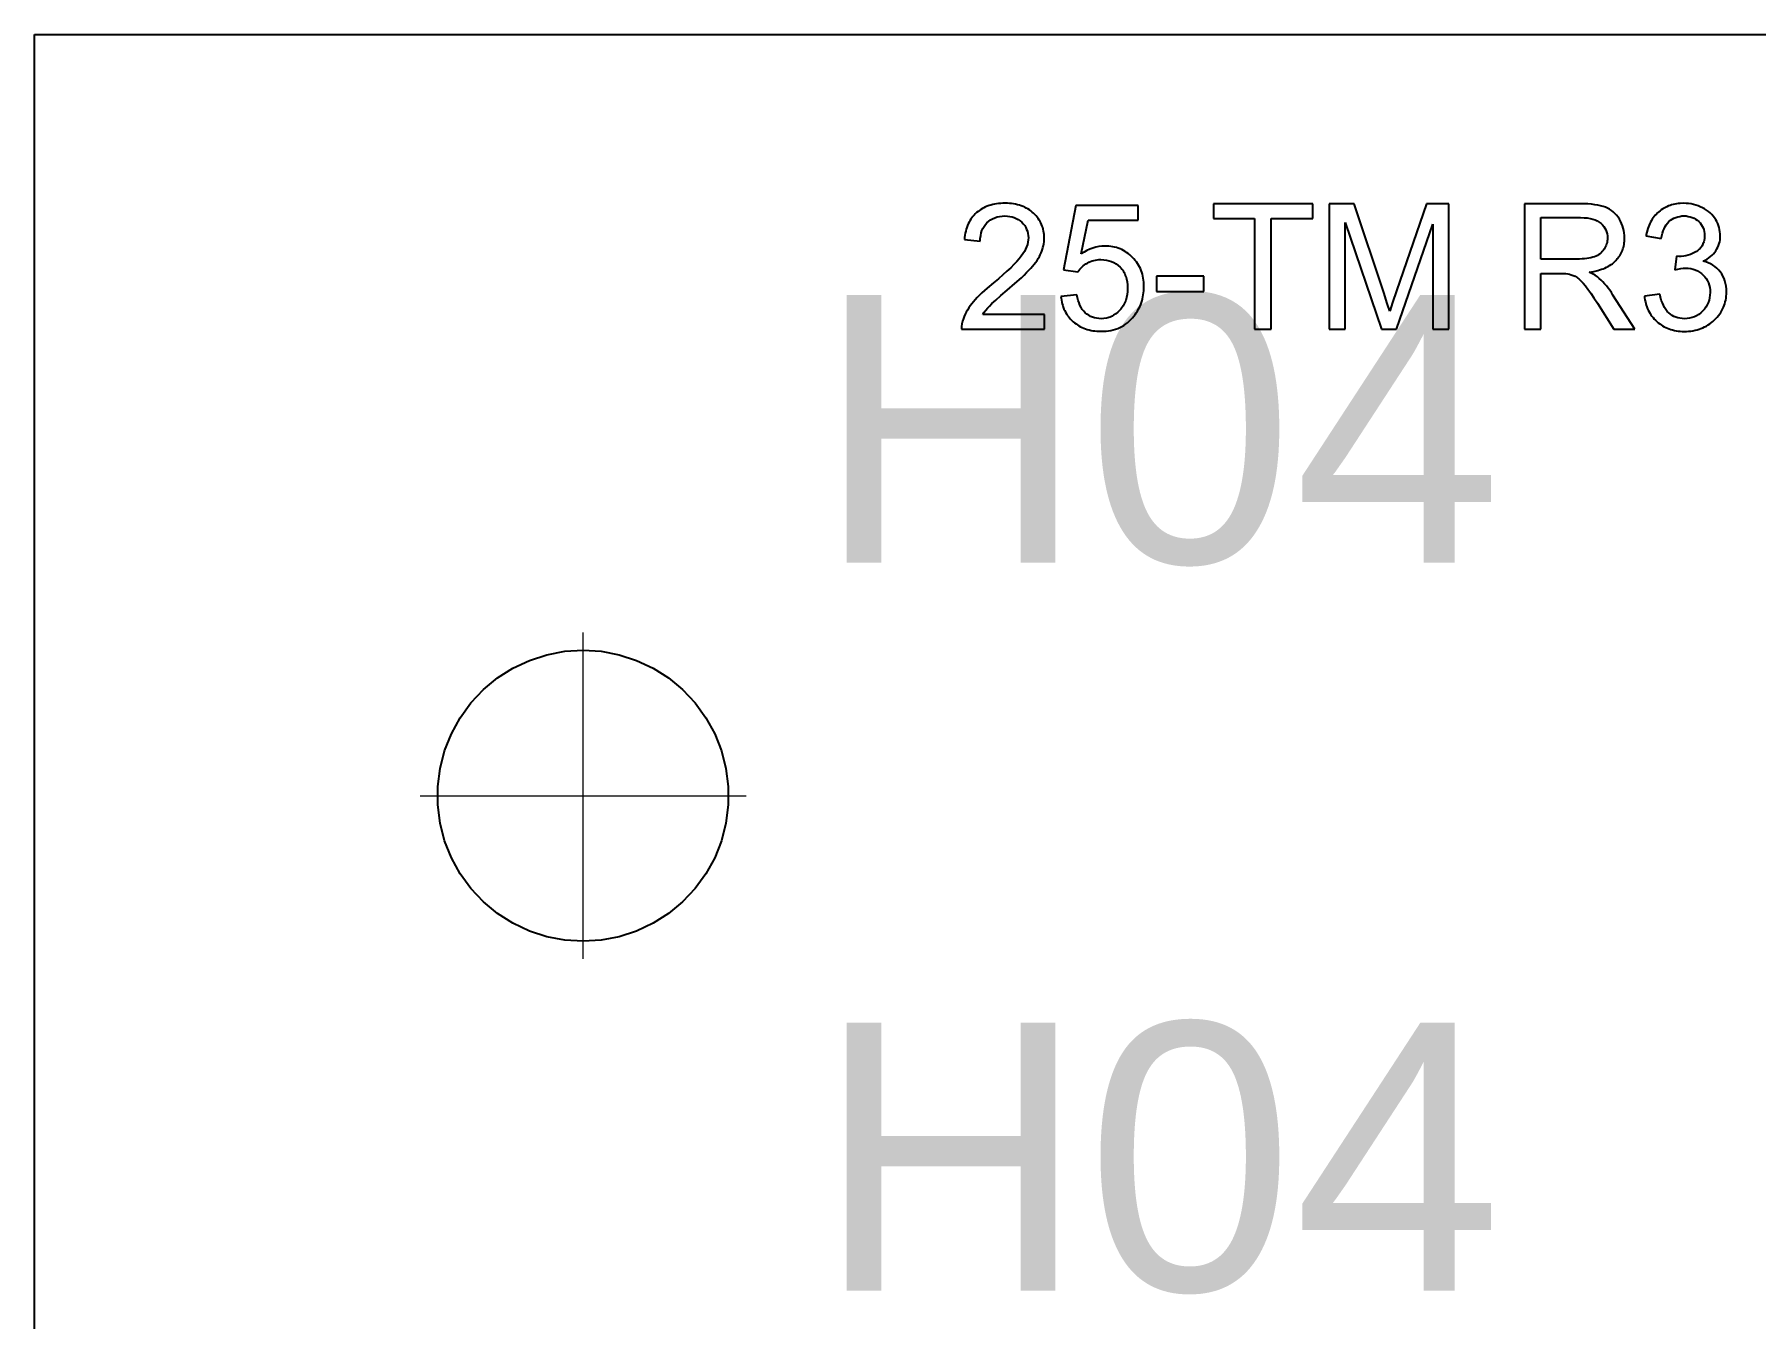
# Paper-space layout '01_三视图' of a CAD drawing. Header units: millimetres. Extents: x 8 to 451, y 8 to 289.
# Drawn here: x 149.75 to 164.54, y 235.22 to 246.25 of the extents above; entities that cross this region are included whole.
import ezdxf

# ---------------------------------------------------------------- set-up
doc = ezdxf.new("R2010")
doc.units = ezdxf.units.MM
doc.linetypes.add('WP_HIDDEN', pattern=[2.3, 1.5, -0.8])
for name, color, linetype, lineweight in [('ANNOTATIONS', 7, 'CONTINUOUS', 18), ('HIDDEN', 7, 'WP_HIDDEN', 13), ('VISIBLE', 7, 'CONTINUOUS', 25)]:
    doc.layers.add(name, color=color, linetype=linetype, lineweight=lineweight)
doc.styles.add('CJK', font='Arial Unicode.ttf')

psp = doc.layouts.new('01_三视图')

# ---------------------------------------------------------------- linework, layer by layer
at = {"layer": 'ANNOTATIONS'}
for p, q in [((154.463, 238.313), (154.463, 241.113)), ((153.063, 239.713), (155.863, 239.713))]:
    psp.add_line(p, q, dxfattribs=at)
at = {"layer": 'HIDDEN'}
for points in [[(149.75, 138.75), (149.75, 246.25)], [(158.363, 244.31), (158.373, 244.326)], [(158.373, 244.326), (158.383, 244.342)]]:
    psp.add_lwpolyline(points, dxfattribs=at)
at = {"layer": 'VISIBLE'}
for points in [[(149.75, 140.25), (149.75, 246.25)], [(149.75, 246.25), (172.25, 246.25)], [(157.833, 244.71), (157.823, 244.699)], [(157.844, 244.72), (157.833, 244.71)], [(157.856, 244.73), (157.844, 244.72)], [(157.868, 244.739), (157.856, 244.73)], [(157.881, 244.747), (157.868, 244.739)], [(157.894, 244.755), (157.881, 244.747)], [(157.907, 244.762), (157.894, 244.755)], [(157.921, 244.769), (157.907, 244.762)], [(157.936, 244.775), (157.921, 244.769)], [(157.951, 244.78), (157.936, 244.775)], [(157.966, 244.785), (157.951, 244.78)], [(157.982, 244.789), (157.966, 244.785)], [(157.999, 244.792), (157.982, 244.789)], [(158.016, 244.795), (157.999, 244.792)], [(158.033, 244.797), (158.016, 244.795)], [(158.051, 244.799), (158.033, 244.797)], [(158.07, 244.8), (158.051, 244.799)], [(158.089, 244.8), (158.07, 244.8)], [(158.108, 244.8), (158.089, 244.8)], [(158.126, 244.799), (158.108, 244.8)], [(158.145, 244.797), (158.126, 244.799)], [(158.162, 244.795), (158.145, 244.797)], [(158.179, 244.792), (158.162, 244.795)], [(158.196, 244.788), (158.179, 244.792)], [(158.212, 244.784), (158.196, 244.788)], [(158.228, 244.779), (158.212, 244.784)], [(158.243, 244.773), (158.228, 244.779)], [(158.257, 244.766), (158.243, 244.773)], [(158.271, 244.759), (158.257, 244.766)], [(158.285, 244.752), (158.271, 244.759)], [(158.298, 244.743), (158.285, 244.752)], [(158.31, 244.734), (158.298, 244.743)], [(158.322, 244.724), (158.31, 244.734)], [(158.334, 244.714), (158.322, 244.724)], [(158.345, 244.703), (158.334, 244.714)], [(158.695, 244.781), (158.591, 244.228)], [(159.231, 244.781), (158.695, 244.781)], [(159.231, 244.655), (159.231, 244.781)], [(159.878, 244.796), (159.878, 244.669)], [(160.731, 244.796), (159.878, 244.796)], [(160.731, 244.669), (160.731, 244.796)], [(160.873, 244.796), (160.873, 243.719)], [(161.087, 244.796), (160.873, 244.796)], [(161.342, 244.033), (161.087, 244.796)], [(161.708, 244.796), (161.451, 244.047)], [(161.9, 244.796), (161.708, 244.796)], [(161.9, 243.719), (161.9, 244.796)], [(162.55, 244.796), (162.55, 243.719)], [(163.027, 244.796), (162.55, 244.796)], [(163.062, 244.795), (163.027, 244.796)], [(163.095, 244.794), (163.062, 244.795)], [(163.125, 244.792), (163.095, 244.794)], [(163.154, 244.788), (163.125, 244.792)], [(163.18, 244.784), (163.154, 244.788)], [(163.204, 244.779), (163.18, 244.784)], [(163.226, 244.773), (163.204, 244.779)], [(163.246, 244.767), (163.226, 244.773)], [(163.264, 244.759), (163.246, 244.767)], [(163.282, 244.749), (163.264, 244.759)], [(163.298, 244.739), (163.282, 244.749)], [(163.313, 244.726), (163.298, 244.739)], [(163.328, 244.713), (163.313, 244.726)], [(163.341, 244.698), (163.328, 244.713)], [(163.684, 244.708), (163.674, 244.697)], [(163.694, 244.718), (163.684, 244.708)], [(163.704, 244.727), (163.694, 244.718)], [(163.715, 244.736), (163.704, 244.727)], [(163.726, 244.744), (163.715, 244.736)], [(163.738, 244.752), (163.726, 244.744)], [(163.75, 244.759), (163.738, 244.752)], [(163.762, 244.765), (163.75, 244.759)], [(163.774, 244.771), (163.762, 244.765)], [(163.787, 244.777), (163.774, 244.771)], [(163.801, 244.782), (163.787, 244.777)], [(163.814, 244.786), (163.801, 244.782)], [(163.828, 244.79), (163.814, 244.786)], [(163.842, 244.793), (163.828, 244.79)], [(163.857, 244.795), (163.842, 244.793)], [(163.871, 244.797), (163.857, 244.795)], [(163.887, 244.799), (163.871, 244.797)], [(163.918, 244.8), (163.887, 244.799)], [(163.94, 244.799), (163.918, 244.8)], [(163.961, 244.798), (163.94, 244.799)], [(163.982, 244.795), (163.961, 244.798)], [(164.002, 244.791), (163.982, 244.795)], [(164.023, 244.785), (164.002, 244.791)], [(164.042, 244.779), (164.023, 244.785)], [(164.061, 244.771), (164.042, 244.779)], [(164.08, 244.762), (164.061, 244.771)], [(164.098, 244.752), (164.08, 244.762)], [(164.115, 244.742), (164.098, 244.752)], [(164.131, 244.73), (164.115, 244.742)], [(164.146, 244.717), (164.131, 244.73)], [(164.159, 244.704), (164.146, 244.717)], [(157.751, 244.56), (157.747, 244.543)], [(157.755, 244.577), (157.751, 244.56)], [(157.761, 244.592), (157.755, 244.577)], [(157.766, 244.608), (157.761, 244.592)], [(157.772, 244.623), (157.766, 244.608)], [(157.779, 244.637), (157.772, 244.623)], [(157.787, 244.65), (157.779, 244.637)], [(157.795, 244.663), (157.787, 244.65)], [(157.804, 244.676), (157.795, 244.663)], [(157.813, 244.688), (157.804, 244.676)], [(157.823, 244.699), (157.813, 244.688)], [(157.884, 244.545), (157.89, 244.565)], [(157.89, 244.565), (157.898, 244.584)], [(157.898, 244.584), (157.908, 244.602)], [(157.908, 244.602), (157.92, 244.618)], [(157.92, 244.618), (157.933, 244.633)], [(157.933, 244.633), (157.948, 244.647)], [(157.948, 244.647), (157.964, 244.658)], [(157.964, 244.658), (157.981, 244.668)], [(157.981, 244.668), (158, 244.676)], [(158, 244.676), (158.02, 244.683)], [(158.02, 244.683), (158.04, 244.687)], [(158.04, 244.687), (158.063, 244.69)], [(158.063, 244.69), (158.086, 244.691)], [(158.086, 244.691), (158.108, 244.69)], [(158.108, 244.69), (158.129, 244.687)], [(158.129, 244.687), (158.149, 244.683)], [(158.149, 244.683), (158.168, 244.677)], [(158.168, 244.677), (158.185, 244.67)], [(158.185, 244.67), (158.202, 244.66)], [(158.202, 244.66), (158.218, 244.649)], [(158.218, 244.649), (158.232, 244.637)], [(158.232, 244.637), (158.245, 244.623)], [(158.245, 244.623), (158.257, 244.608)], [(158.257, 244.608), (158.267, 244.593)], [(158.267, 244.593), (158.274, 244.576)], [(158.274, 244.576), (158.281, 244.56)], [(158.281, 244.56), (158.285, 244.542)], [(158.355, 244.692), (158.345, 244.703)], [(158.365, 244.68), (158.355, 244.692)], [(158.374, 244.669), (158.365, 244.68)], [(158.382, 244.656), (158.374, 244.669)], [(158.389, 244.644), (158.382, 244.656)], [(158.396, 244.631), (158.389, 244.644)], [(158.402, 244.618), (158.396, 244.631)], [(158.407, 244.604), (158.402, 244.618)], [(158.412, 244.591), (158.407, 244.604)], [(158.416, 244.577), (158.412, 244.591)], [(158.419, 244.562), (158.416, 244.577)], [(158.421, 244.547), (158.419, 244.562)], [(158.743, 244.365), (158.801, 244.655)], [(158.801, 244.655), (159.231, 244.655)], [(159.878, 244.669), (160.232, 244.669)], [(160.232, 244.669), (160.232, 243.719)], [(160.375, 244.669), (160.731, 244.669)], [(160.375, 243.719), (160.375, 244.669)], [(161.01, 244.636), (161.321, 243.719)], [(161.01, 243.719), (161.01, 244.636)], [(161.45, 243.719), (161.763, 244.62)], [(161.763, 244.62), (161.763, 243.719)], [(162.692, 244.32), (162.692, 244.677)], [(162.692, 244.677), (163.033, 244.677)], [(163.033, 244.677), (163.062, 244.676)], [(163.062, 244.676), (163.089, 244.674)], [(163.089, 244.674), (163.114, 244.67)], [(163.114, 244.67), (163.137, 244.664)], [(163.137, 244.664), (163.158, 244.657)], [(163.158, 244.657), (163.176, 244.649)], [(163.176, 244.649), (163.193, 244.639)], [(163.193, 244.639), (163.201, 244.633)], [(163.201, 244.633), (163.208, 244.627)], [(163.208, 244.627), (163.221, 244.615)], [(163.221, 244.615), (163.232, 244.601)], [(163.232, 244.601), (163.242, 244.587)], [(163.242, 244.587), (163.25, 244.571)], [(163.25, 244.571), (163.256, 244.555)], [(163.354, 244.682), (163.341, 244.698)], [(163.366, 244.664), (163.354, 244.682)], [(163.376, 244.646), (163.366, 244.664)], [(163.385, 244.626), (163.376, 244.646)], [(163.393, 244.607), (163.385, 244.626)], [(163.399, 244.587), (163.393, 244.607)], [(163.404, 244.566), (163.399, 244.587)], [(163.408, 244.545), (163.404, 244.566)], [(163.61, 244.584), (163.601, 244.553)], [(163.615, 244.598), (163.61, 244.584)], [(163.621, 244.612), (163.615, 244.598)], [(163.627, 244.626), (163.621, 244.612)], [(163.634, 244.639), (163.627, 244.626)], [(163.641, 244.652), (163.634, 244.639)], [(163.648, 244.664), (163.641, 244.652)], [(163.656, 244.675), (163.648, 244.664)], [(163.665, 244.687), (163.656, 244.675)], [(163.674, 244.697), (163.665, 244.687)], [(163.736, 244.543), (163.742, 244.563)], [(163.742, 244.563), (163.75, 244.582)], [(163.75, 244.582), (163.759, 244.6)], [(163.759, 244.6), (163.769, 244.616)], [(163.769, 244.616), (163.78, 244.63)], [(163.78, 244.63), (163.792, 244.643)], [(163.792, 244.643), (163.806, 244.654)], [(163.806, 244.654), (163.82, 244.664)], [(163.82, 244.664), (163.834, 244.672)], [(163.834, 244.672), (163.85, 244.679)], [(163.85, 244.679), (163.867, 244.685)], [(163.867, 244.685), (163.884, 244.688)], [(163.884, 244.688), (163.902, 244.691)], [(163.902, 244.691), (163.921, 244.691)], [(163.921, 244.691), (163.94, 244.691)], [(163.94, 244.691), (163.958, 244.688)], [(163.958, 244.688), (163.975, 244.685)], [(163.975, 244.685), (163.991, 244.679)], [(163.991, 244.679), (164.007, 244.673)], [(164.007, 244.673), (164.021, 244.664)], [(164.021, 244.664), (164.035, 244.655)], [(164.035, 244.655), (164.048, 244.644)], [(164.048, 244.644), (164.059, 244.631)], [(164.059, 244.631), (164.069, 244.618)], [(164.069, 244.618), (164.078, 244.604)], [(164.078, 244.604), (164.085, 244.59)], [(164.085, 244.59), (164.09, 244.574)], [(164.09, 244.574), (164.094, 244.558)], [(164.172, 244.69), (164.159, 244.704)], [(164.183, 244.675), (164.172, 244.69)], [(164.194, 244.659), (164.183, 244.675)], [(164.203, 244.643), (164.194, 244.659)], [(164.211, 244.626), (164.203, 244.643)], [(164.218, 244.609), (164.211, 244.626)], [(164.223, 244.592), (164.218, 244.609)], [(164.227, 244.574), (164.223, 244.592)], [(164.23, 244.556), (164.227, 244.574)], [(157.741, 244.507), (157.739, 244.489)], [(157.739, 244.489), (157.875, 244.475)], [(157.744, 244.526), (157.741, 244.507)], [(157.747, 244.543), (157.744, 244.526)], [(157.875, 244.475), (157.876, 244.499)], [(157.876, 244.499), (157.879, 244.523)], [(157.879, 244.523), (157.884, 244.545)], [(158.273, 244.427), (158.264, 244.407)], [(158.28, 244.447), (158.273, 244.427)], [(158.285, 244.466), (158.28, 244.447)], [(158.285, 244.542), (158.288, 244.523)], [(158.288, 244.485), (158.285, 244.466)], [(158.288, 244.523), (158.289, 244.504)], [(158.289, 244.504), (158.288, 244.485)], [(158.409, 244.405), (158.414, 244.421)], [(158.414, 244.421), (158.418, 244.437)], [(158.418, 244.437), (158.421, 244.453)], [(158.423, 244.532), (158.421, 244.547)], [(158.421, 244.453), (158.423, 244.469)], [(158.424, 244.517), (158.423, 244.532)], [(158.423, 244.469), (158.424, 244.485)], [(158.424, 244.501), (158.424, 244.517)], [(158.424, 244.485), (158.424, 244.501)], [(158.842, 244.416), (158.817, 244.406)], [(158.868, 244.423), (158.842, 244.416)], [(158.894, 244.429), (158.868, 244.423)], [(158.92, 244.432), (158.894, 244.429)], [(158.946, 244.433), (158.92, 244.432)], [(158.964, 244.432), (158.946, 244.433)], [(158.981, 244.431), (158.964, 244.432)], [(158.998, 244.429), (158.981, 244.431)], [(159.014, 244.427), (158.998, 244.429)], [(159.03, 244.423), (159.014, 244.427)], [(159.046, 244.419), (159.03, 244.423)], [(159.061, 244.414), (159.046, 244.419)], [(159.076, 244.408), (159.061, 244.414)], [(163.242, 244.417), (163.235, 244.405)], [(163.247, 244.428), (163.242, 244.417)], [(163.252, 244.44), (163.247, 244.428)], [(163.256, 244.452), (163.252, 244.44)], [(163.256, 244.555), (163.26, 244.538)], [(163.26, 244.464), (163.256, 244.452)], [(163.26, 244.538), (163.263, 244.521)], [(163.262, 244.476), (163.26, 244.464)], [(163.263, 244.489), (163.262, 244.476)], [(163.263, 244.521), (163.264, 244.502)], [(163.264, 244.502), (163.263, 244.489)], [(163.396, 244.409), (163.4, 244.421)], [(163.4, 244.421), (163.403, 244.434)], [(163.403, 244.434), (163.406, 244.447)], [(163.406, 244.447), (163.408, 244.46)], [(163.41, 244.524), (163.408, 244.545)], [(163.408, 244.46), (163.409, 244.474)], [(163.409, 244.474), (163.41, 244.502)], [(163.41, 244.502), (163.41, 244.524)], [(163.601, 244.553), (163.594, 244.521)], [(163.594, 244.521), (163.726, 244.497)], [(163.726, 244.497), (163.73, 244.521)], [(163.73, 244.521), (163.736, 244.543)], [(164.059, 244.412), (164.052, 244.406)], [(164.065, 244.42), (164.059, 244.412)], [(164.071, 244.427), (164.065, 244.42)], [(164.076, 244.435), (164.071, 244.427)], [(164.08, 244.443), (164.076, 244.435)], [(164.084, 244.452), (164.08, 244.443)], [(164.088, 244.461), (164.084, 244.452)], [(164.09, 244.47), (164.088, 244.461)], [(164.093, 244.48), (164.09, 244.47)], [(164.096, 244.501), (164.093, 244.48)], [(164.094, 244.558), (164.096, 244.541)], [(164.096, 244.541), (164.097, 244.523)], [(164.097, 244.523), (164.096, 244.501)], [(164.204, 244.408), (164.212, 244.423)], [(164.212, 244.423), (164.218, 244.438)], [(164.218, 244.438), (164.224, 244.454)], [(164.224, 244.454), (164.228, 244.47)], [(164.228, 244.47), (164.231, 244.486)], [(164.232, 244.538), (164.23, 244.556)], [(164.231, 244.486), (164.232, 244.503)], [(164.233, 244.52), (164.232, 244.538)], [(164.232, 244.503), (164.233, 244.52)], [(158.165, 244.274), (158.137, 244.246)], [(158.189, 244.299), (158.165, 244.274)], [(158.21, 244.323), (158.189, 244.299)], [(158.227, 244.345), (158.21, 244.323)], [(158.241, 244.366), (158.227, 244.345)], [(158.254, 244.387), (158.241, 244.366)], [(158.264, 244.407), (158.254, 244.387)], [(158.325, 244.26), (158.339, 244.277)], [(158.339, 244.277), (158.351, 244.293)], [(158.351, 244.293), (158.363, 244.31)], [(158.363, 244.31), (158.373, 244.326)], [(158.373, 244.326), (158.383, 244.342)], [(158.383, 244.342), (158.391, 244.358)], [(158.391, 244.358), (158.398, 244.374)], [(158.398, 244.374), (158.404, 244.39)], [(158.404, 244.39), (158.409, 244.405)], [(158.767, 244.381), (158.743, 244.365)], [(158.75, 244.254), (158.76, 244.263)], [(158.76, 244.263), (158.772, 244.272)], [(158.792, 244.395), (158.767, 244.381)], [(158.772, 244.272), (158.783, 244.28)], [(158.783, 244.28), (158.796, 244.287)], [(158.817, 244.406), (158.792, 244.395)], [(158.796, 244.287), (158.809, 244.294)], [(158.809, 244.294), (158.822, 244.3)], [(158.822, 244.3), (158.836, 244.305)], [(158.836, 244.305), (158.85, 244.309)], [(158.85, 244.309), (158.865, 244.312)], [(158.865, 244.312), (158.88, 244.314)], [(158.88, 244.314), (158.895, 244.316)], [(158.895, 244.316), (158.911, 244.316)], [(158.911, 244.316), (158.936, 244.315)], [(158.936, 244.315), (158.96, 244.312)], [(158.96, 244.312), (158.983, 244.307)], [(158.983, 244.307), (159.004, 244.3)], [(159.004, 244.3), (159.024, 244.291)], [(159.024, 244.291), (159.043, 244.279)], [(159.043, 244.279), (159.061, 244.266)], [(159.061, 244.266), (159.078, 244.251)], [(159.091, 244.402), (159.076, 244.408)], [(159.105, 244.395), (159.091, 244.402)], [(159.119, 244.387), (159.105, 244.395)], [(159.133, 244.378), (159.119, 244.387)], [(159.146, 244.368), (159.133, 244.378)], [(159.159, 244.358), (159.146, 244.368)], [(159.172, 244.347), (159.159, 244.358)], [(159.184, 244.335), (159.172, 244.347)], [(159.196, 244.323), (159.184, 244.335)], [(159.207, 244.31), (159.196, 244.323)], [(159.217, 244.297), (159.207, 244.31)], [(159.227, 244.283), (159.217, 244.297)], [(159.235, 244.269), (159.227, 244.283)], [(159.243, 244.254), (159.235, 244.269)], [(162.998, 244.32), (162.692, 244.32)], [(163.022, 244.321), (162.998, 244.32)], [(163.045, 244.322), (163.022, 244.321)], [(163.066, 244.323), (163.045, 244.322)], [(163.085, 244.326), (163.066, 244.323)], [(163.104, 244.328), (163.085, 244.326)], [(163.121, 244.332), (163.104, 244.328)], [(163.137, 244.336), (163.121, 244.332)], [(163.151, 244.341), (163.137, 244.336)], [(163.165, 244.346), (163.151, 244.341)], [(163.177, 244.352), (163.165, 244.346)], [(163.189, 244.359), (163.177, 244.352)], [(163.2, 244.367), (163.189, 244.359)], [(163.21, 244.375), (163.2, 244.367)], [(163.219, 244.385), (163.21, 244.375)], [(163.227, 244.395), (163.219, 244.385)], [(163.235, 244.405), (163.227, 244.395)], [(163.269, 244.258), (163.282, 244.265)], [(163.282, 244.265), (163.294, 244.273)], [(163.294, 244.273), (163.306, 244.281)], [(163.306, 244.281), (163.316, 244.29)], [(163.316, 244.29), (163.327, 244.299)], [(163.327, 244.299), (163.336, 244.309)], [(163.336, 244.309), (163.345, 244.319)], [(163.345, 244.319), (163.354, 244.329)], [(163.354, 244.329), (163.361, 244.339)], [(163.361, 244.339), (163.369, 244.35)], [(163.369, 244.35), (163.375, 244.361)], [(163.375, 244.361), (163.381, 244.373)], [(163.381, 244.373), (163.387, 244.384)], [(163.387, 244.384), (163.392, 244.396)], [(163.392, 244.396), (163.396, 244.409)], [(163.856, 244.345), (163.841, 244.229)], [(163.877, 244.343), (163.856, 244.345)], [(163.898, 244.344), (163.877, 244.343)], [(163.919, 244.346), (163.898, 244.344)], [(163.938, 244.349), (163.919, 244.346)], [(163.958, 244.354), (163.938, 244.349)], [(163.976, 244.36), (163.958, 244.354)], [(163.995, 244.368), (163.976, 244.36)], [(164.012, 244.377), (163.995, 244.368)], [(164.029, 244.387), (164.012, 244.377)], [(164.038, 244.393), (164.029, 244.387)], [(164.045, 244.399), (164.038, 244.393)], [(164.052, 244.406), (164.045, 244.399)], [(164.085, 244.302), (164.102, 244.311)], [(164.108, 244.296), (164.085, 244.302)], [(164.102, 244.311), (164.119, 244.32)], [(164.13, 244.288), (164.108, 244.296)], [(164.119, 244.32), (164.135, 244.331)], [(164.15, 244.279), (164.13, 244.288)], [(164.135, 244.331), (164.149, 244.342)], [(164.149, 244.342), (164.162, 244.354)], [(164.169, 244.268), (164.15, 244.279)], [(164.162, 244.354), (164.174, 244.366)], [(164.187, 244.256), (164.169, 244.268)], [(164.174, 244.366), (164.185, 244.379)], [(164.185, 244.379), (164.195, 244.393)], [(164.195, 244.393), (164.204, 244.408)], [(157.99, 244.117), (157.936, 244.072)], [(158.032, 244.152), (157.99, 244.117)], [(158.07, 244.185), (158.032, 244.152)], [(158.105, 244.217), (158.07, 244.185)], [(158.137, 244.246), (158.105, 244.217)], [(158.173, 244.11), (158.229, 244.161)], [(158.229, 244.161), (158.253, 244.184)], [(158.253, 244.184), (158.274, 244.205)], [(158.274, 244.205), (158.294, 244.225)], [(158.294, 244.225), (158.31, 244.243)], [(158.31, 244.243), (158.325, 244.26)], [(158.591, 244.228), (158.715, 244.212)], [(158.715, 244.212), (158.723, 244.223)], [(158.723, 244.223), (158.731, 244.234)], [(158.731, 244.234), (158.74, 244.244)], [(158.74, 244.244), (158.75, 244.254)], [(159.078, 244.251), (159.085, 244.242)], [(159.085, 244.242), (159.092, 244.234)], [(159.092, 244.234), (159.099, 244.225)], [(159.099, 244.225), (159.105, 244.215)], [(159.105, 244.215), (159.111, 244.205)], [(159.111, 244.205), (159.116, 244.195)], [(159.116, 244.195), (159.121, 244.184)], [(159.121, 244.184), (159.125, 244.173)], [(159.125, 244.173), (159.132, 244.15)], [(159.132, 244.15), (159.137, 244.126)], [(159.137, 244.126), (159.14, 244.1)], [(159.251, 244.239), (159.243, 244.254)], [(159.257, 244.224), (159.251, 244.239)], [(159.263, 244.208), (159.257, 244.224)], [(159.268, 244.191), (159.263, 244.208)], [(159.272, 244.175), (159.268, 244.191)], [(159.275, 244.157), (159.272, 244.175)], [(159.278, 244.14), (159.275, 244.157)], [(159.28, 244.122), (159.278, 244.14)], [(159.281, 244.103), (159.28, 244.122)], [(159.389, 244.175), (159.389, 244.042)], [(159.795, 244.175), (159.389, 244.175)], [(159.795, 244.042), (159.795, 244.175)], [(162.692, 244.197), (162.857, 244.197)], [(162.692, 243.719), (162.692, 244.197)], [(162.857, 244.197), (162.883, 244.197)], [(162.883, 244.197), (162.905, 244.196)], [(162.905, 244.196), (162.923, 244.194)], [(162.923, 244.194), (162.937, 244.192)], [(162.937, 244.192), (162.953, 244.187)], [(162.953, 244.187), (162.97, 244.181)], [(162.97, 244.181), (162.986, 244.173)], [(162.986, 244.173), (163.002, 244.163)], [(163.002, 244.163), (163.01, 244.158)], [(163.01, 244.158), (163.018, 244.151)], [(163.018, 244.151), (163.036, 244.135)], [(163.036, 244.135), (163.054, 244.115)], [(163.054, 244.115), (163.074, 244.091)], [(163.107, 244.209), (163.145, 244.215)], [(163.134, 244.195), (163.107, 244.209)], [(163.157, 244.182), (163.134, 244.195)], [(163.145, 244.215), (163.18, 244.223)], [(163.177, 244.169), (163.157, 244.182)], [(163.193, 244.155), (163.177, 244.169)], [(163.18, 244.223), (163.196, 244.228)], [(163.209, 244.141), (163.193, 244.155)], [(163.196, 244.228), (163.212, 244.233)], [(163.224, 244.125), (163.209, 244.141)], [(163.212, 244.233), (163.227, 244.238)], [(163.239, 244.108), (163.224, 244.125)], [(163.227, 244.238), (163.242, 244.244)], [(163.242, 244.244), (163.256, 244.251)], [(163.256, 244.251), (163.269, 244.258)], [(163.841, 244.229), (163.868, 244.235)], [(163.868, 244.235), (163.893, 244.24)], [(163.893, 244.24), (163.915, 244.242)], [(163.915, 244.242), (163.935, 244.243)], [(163.935, 244.243), (163.957, 244.242)], [(163.957, 244.242), (163.979, 244.24)], [(163.979, 244.24), (163.999, 244.235)], [(163.999, 244.235), (164.018, 244.229)], [(164.018, 244.229), (164.037, 244.22)], [(164.037, 244.22), (164.054, 244.21)], [(164.054, 244.21), (164.071, 244.198)], [(164.071, 244.198), (164.086, 244.184)], [(164.086, 244.184), (164.1, 244.169)], [(164.1, 244.169), (164.112, 244.153)], [(164.112, 244.153), (164.122, 244.135)], [(164.122, 244.135), (164.131, 244.117)], [(164.131, 244.117), (164.137, 244.098)], [(164.204, 244.242), (164.187, 244.256)], [(164.219, 244.227), (164.204, 244.242)], [(164.233, 244.211), (164.219, 244.227)], [(164.245, 244.193), (164.233, 244.211)], [(164.256, 244.174), (164.245, 244.193)], [(164.265, 244.154), (164.256, 244.174)], [(164.273, 244.133), (164.265, 244.154)], [(164.278, 244.11), (164.273, 244.133)], [(157.832, 243.972), (157.817, 243.954)], [(157.85, 243.991), (157.832, 243.972)], [(157.869, 244.01), (157.85, 243.991)], [(157.89, 244.03), (157.869, 244.01)], [(157.912, 244.051), (157.89, 244.03)], [(157.936, 244.072), (157.912, 244.051)], [(157.976, 243.94), (158.009, 243.969)], [(158.009, 243.969), (158.052, 244.007)], [(158.052, 244.007), (158.106, 244.053)], [(158.106, 244.053), (158.173, 244.11)], [(158.706, 244.013), (158.568, 244.001)], [(158.568, 244.001), (158.57, 243.984)], [(158.57, 243.984), (158.572, 243.968)], [(158.572, 243.968), (158.575, 243.952)], [(158.711, 243.988), (158.706, 244.013)], [(158.717, 243.965), (158.711, 243.988)], [(159.132, 243.99), (159.125, 243.965)], [(159.137, 244.016), (159.132, 243.99)], [(159.14, 244.043), (159.137, 244.016)], [(159.14, 244.1), (159.141, 244.072)], [(159.141, 244.072), (159.14, 244.043)], [(159.265, 243.964), (159.269, 243.98)], [(159.269, 243.98), (159.273, 243.997)], [(159.273, 243.997), (159.276, 244.013)], [(159.276, 244.013), (159.278, 244.031)], [(159.278, 244.031), (159.28, 244.048)], [(159.28, 244.048), (159.281, 244.066)], [(159.281, 244.084), (159.281, 244.103)], [(159.281, 244.066), (159.281, 244.084)], [(159.389, 244.042), (159.795, 244.042)], [(161.372, 243.94), (161.342, 244.033)], [(161.451, 244.047), (161.417, 243.947)], [(163.074, 244.091), (163.096, 244.063)], [(163.096, 244.063), (163.12, 244.029)], [(163.12, 244.029), (163.147, 243.989)], [(163.147, 243.989), (163.177, 243.943)], [(163.254, 244.091), (163.239, 244.108)], [(163.269, 244.072), (163.254, 244.091)], [(163.283, 244.053), (163.269, 244.072)], [(163.297, 244.033), (163.283, 244.053)], [(163.311, 244.012), (163.297, 244.033)], [(163.499, 243.719), (163.311, 244.012)], [(163.713, 244.021), (163.581, 244.003)], [(163.581, 244.003), (163.583, 243.987)], [(163.583, 243.987), (163.585, 243.97)], [(163.585, 243.97), (163.589, 243.955)], [(163.719, 243.994), (163.713, 244.021)], [(163.726, 243.969), (163.719, 243.994)], [(163.735, 243.945), (163.726, 243.969)], [(164.136, 243.967), (164.129, 243.946)], [(164.141, 243.988), (164.136, 243.967)], [(164.137, 244.098), (164.142, 244.078)], [(164.144, 244.011), (164.141, 243.988)], [(164.142, 244.078), (164.145, 244.056)], [(164.145, 244.034), (164.144, 244.011)], [(164.145, 244.056), (164.145, 244.034)], [(164.276, 243.953), (164.279, 243.969)], [(164.282, 244.087), (164.278, 244.11)], [(164.279, 243.969), (164.282, 243.986)], [(164.285, 244.063), (164.282, 244.087)], [(164.282, 243.986), (164.284, 244.002)], [(164.284, 244.002), (164.285, 244.02)], [(164.286, 244.037), (164.285, 244.063)], [(164.285, 244.02), (164.286, 244.037)], [(157.737, 243.829), (157.73, 243.811)], [(157.745, 243.847), (157.737, 243.829)], [(157.755, 243.865), (157.745, 243.847)], [(157.765, 243.883), (157.755, 243.865)], [(157.776, 243.901), (157.765, 243.883)], [(157.789, 243.919), (157.776, 243.901)], [(157.802, 243.936), (157.789, 243.919)], [(157.817, 243.954), (157.802, 243.936)], [(157.898, 243.846), (157.91, 243.864)], [(158.426, 243.846), (157.898, 243.846)], [(157.91, 243.864), (157.923, 243.882)], [(157.923, 243.882), (157.937, 243.9)], [(157.937, 243.9), (157.954, 243.918)], [(157.954, 243.918), (157.976, 243.94)], [(158.426, 243.719), (158.426, 243.846)], [(158.575, 243.952), (158.579, 243.936)], [(158.579, 243.936), (158.584, 243.921)], [(158.584, 243.921), (158.589, 243.907)], [(158.589, 243.907), (158.594, 243.892)], [(158.594, 243.892), (158.601, 243.879)], [(158.601, 243.879), (158.608, 243.865)], [(158.608, 243.865), (158.615, 243.852)], [(158.615, 243.852), (158.623, 243.84)], [(158.623, 243.84), (158.632, 243.827)], [(158.632, 243.827), (158.642, 243.816)], [(158.724, 243.944), (158.717, 243.965)], [(158.732, 243.924), (158.724, 243.944)], [(158.742, 243.906), (158.732, 243.924)], [(158.752, 243.889), (158.742, 243.906)], [(158.765, 243.874), (158.752, 243.889)], [(158.778, 243.86), (158.765, 243.874)], [(158.792, 243.848), (158.778, 243.86)], [(158.807, 243.838), (158.792, 243.848)], [(158.823, 243.829), (158.807, 243.838)], [(158.84, 243.822), (158.823, 243.829)], [(158.857, 243.817), (158.84, 243.822)], [(158.981, 243.82), (158.97, 243.816)], [(158.991, 243.823), (158.981, 243.82)], [(159.002, 243.827), (158.991, 243.823)], [(159.012, 243.832), (159.002, 243.827)], [(159.021, 243.838), (159.012, 243.832)], [(159.04, 243.85), (159.021, 243.838)], [(159.058, 243.865), (159.04, 243.85)], [(159.075, 243.881), (159.058, 243.865)], [(159.083, 243.891), (159.075, 243.881)], [(159.09, 243.9), (159.083, 243.891)], [(159.097, 243.91), (159.09, 243.9)], [(159.104, 243.92), (159.097, 243.91)], [(159.11, 243.931), (159.104, 243.92)], [(159.115, 243.942), (159.11, 243.931)], [(159.12, 243.953), (159.115, 243.942)], [(159.125, 243.965), (159.12, 243.953)], [(159.183, 243.816), (159.196, 243.831)], [(159.196, 243.831), (159.206, 243.845)], [(159.206, 243.845), (159.216, 243.859)], [(159.216, 243.859), (159.225, 243.873)], [(159.225, 243.873), (159.233, 243.887)], [(159.233, 243.887), (159.241, 243.902)], [(159.241, 243.902), (159.248, 243.917)], [(159.248, 243.917), (159.254, 243.932)], [(159.254, 243.932), (159.26, 243.948)], [(159.26, 243.948), (159.265, 243.964)], [(161.393, 243.874), (161.372, 243.94)], [(161.417, 243.947), (161.393, 243.874)], [(163.177, 243.943), (163.319, 243.719)], [(163.589, 243.955), (163.592, 243.939)], [(163.592, 243.939), (163.597, 243.924)], [(163.597, 243.924), (163.602, 243.91)], [(163.602, 243.91), (163.608, 243.895)], [(163.608, 243.895), (163.614, 243.881)], [(163.614, 243.881), (163.621, 243.868)], [(163.621, 243.868), (163.629, 243.855)], [(163.629, 243.855), (163.637, 243.842)], [(163.637, 243.842), (163.646, 243.83)], [(163.646, 243.83), (163.655, 243.818)], [(163.744, 243.924), (163.735, 243.945)], [(163.754, 243.905), (163.744, 243.924)], [(163.765, 243.888), (163.754, 243.905)], [(163.777, 243.872), (163.765, 243.888)], [(163.79, 243.859), (163.777, 243.872)], [(163.804, 243.847), (163.79, 243.859)], [(163.819, 243.837), (163.804, 243.847)], [(163.835, 243.829), (163.819, 243.837)], [(163.851, 243.822), (163.835, 243.829)], [(163.868, 243.816), (163.851, 243.822)], [(164.01, 243.826), (163.99, 243.818)], [(164.029, 243.835), (164.01, 243.826)], [(164.047, 243.846), (164.029, 243.835)], [(164.065, 243.859), (164.047, 243.846)], [(164.081, 243.874), (164.065, 243.859)], [(164.096, 243.891), (164.081, 243.874)], [(164.109, 243.908), (164.096, 243.891)], [(164.12, 243.927), (164.109, 243.908)], [(164.129, 243.946), (164.12, 243.927)], [(164.195, 243.81), (164.207, 243.823)], [(164.207, 243.823), (164.218, 243.836)], [(164.218, 243.836), (164.228, 243.85)], [(164.228, 243.85), (164.237, 243.863)], [(164.237, 243.863), (164.246, 243.878)], [(164.246, 243.878), (164.253, 243.892)], [(164.253, 243.892), (164.26, 243.907)], [(164.26, 243.907), (164.266, 243.922)], [(164.266, 243.922), (164.271, 243.937)], [(164.271, 243.937), (164.276, 243.953)], [(157.715, 243.743), (157.714, 243.719)], [(157.714, 243.719), (158.426, 243.719)], [(157.717, 243.766), (157.715, 243.743)], [(157.722, 243.789), (157.717, 243.766)], [(157.73, 243.811), (157.722, 243.789)], [(158.642, 243.816), (158.652, 243.804)], [(158.652, 243.804), (158.662, 243.793)], [(158.662, 243.793), (158.674, 243.783)], [(158.674, 243.783), (158.685, 243.773)], [(158.685, 243.773), (158.698, 243.764)], [(158.698, 243.764), (158.71, 243.755)], [(158.71, 243.755), (158.723, 243.747)], [(158.723, 243.747), (158.737, 243.74)], [(158.737, 243.74), (158.751, 243.733)], [(158.751, 243.733), (158.765, 243.727)], [(158.765, 243.727), (158.78, 243.721)], [(158.78, 243.721), (158.795, 243.716)], [(158.795, 243.716), (158.811, 243.712)], [(158.811, 243.712), (158.827, 243.709)], [(158.827, 243.709), (158.843, 243.706)], [(158.843, 243.706), (158.86, 243.704)], [(158.875, 243.813), (158.857, 243.817)], [(158.86, 243.704), (158.878, 243.702)], [(158.894, 243.81), (158.875, 243.813)], [(158.878, 243.702), (158.895, 243.701)], [(158.913, 243.809), (158.894, 243.81)], [(158.895, 243.701), (158.913, 243.701)], [(158.937, 243.811), (158.913, 243.809)], [(158.913, 243.701), (158.936, 243.701)], [(158.936, 243.701), (158.957, 243.703)], [(158.959, 243.814), (158.937, 243.811)], [(158.957, 243.703), (158.978, 243.705)], [(158.97, 243.816), (158.959, 243.814)], [(158.978, 243.705), (158.998, 243.709)], [(158.998, 243.709), (159.018, 243.713)], [(159.018, 243.713), (159.037, 243.719)], [(159.037, 243.719), (159.056, 243.726)], [(159.056, 243.726), (159.074, 243.733)], [(159.074, 243.733), (159.091, 243.742)], [(159.091, 243.742), (159.108, 243.752)], [(159.108, 243.752), (159.124, 243.763)], [(159.124, 243.763), (159.14, 243.774)], [(159.14, 243.774), (159.155, 243.787)], [(159.155, 243.787), (159.169, 243.801)], [(159.169, 243.801), (159.183, 243.816)], [(160.232, 243.719), (160.375, 243.719)], [(160.873, 243.719), (161.01, 243.719)], [(161.321, 243.719), (161.45, 243.719)], [(161.763, 243.719), (161.9, 243.719)], [(162.55, 243.719), (162.692, 243.719)], [(163.319, 243.719), (163.499, 243.719)], [(163.655, 243.818), (163.665, 243.806)], [(163.665, 243.806), (163.676, 243.795)], [(163.676, 243.795), (163.688, 243.784)], [(163.688, 243.784), (163.7, 243.774)], [(163.7, 243.774), (163.712, 243.765)], [(163.712, 243.765), (163.724, 243.756)], [(163.724, 243.756), (163.737, 243.748)], [(163.737, 243.748), (163.751, 243.74)], [(163.751, 243.74), (163.765, 243.733)], [(163.765, 243.733), (163.779, 243.727)], [(163.779, 243.727), (163.793, 243.721)], [(163.793, 243.721), (163.808, 243.716)], [(163.808, 243.716), (163.823, 243.712)], [(163.823, 243.712), (163.839, 243.708)], [(163.839, 243.708), (163.855, 243.705)], [(163.855, 243.705), (163.872, 243.703)], [(163.886, 243.813), (163.868, 243.816)], [(163.872, 243.703), (163.888, 243.701)], [(163.904, 243.81), (163.886, 243.813)], [(163.888, 243.701), (163.905, 243.7)], [(163.924, 243.809), (163.904, 243.81)], [(163.905, 243.7), (163.923, 243.7)], [(163.923, 243.7), (163.942, 243.7)], [(163.947, 243.81), (163.924, 243.809)], [(163.942, 243.7), (163.961, 243.702)], [(163.969, 243.813), (163.947, 243.81)], [(163.961, 243.702), (163.98, 243.703)], [(163.99, 243.818), (163.969, 243.813)], [(163.98, 243.703), (163.998, 243.706)], [(163.998, 243.706), (164.016, 243.71)], [(164.016, 243.71), (164.033, 243.714)], [(164.033, 243.714), (164.05, 243.719)], [(164.05, 243.719), (164.067, 243.725)], [(164.067, 243.725), (164.083, 243.731)], [(164.083, 243.731), (164.098, 243.738)], [(164.098, 243.738), (164.113, 243.746)], [(164.113, 243.746), (164.128, 243.755)], [(164.128, 243.755), (164.142, 243.765)], [(164.142, 243.765), (164.156, 243.775)], [(164.156, 243.775), (164.17, 243.786)], [(164.17, 243.786), (164.183, 243.798)], [(164.183, 243.798), (164.195, 243.81)], [(154.463, 238.463), (154.306, 238.473), (154.152, 238.502), (154.003, 238.55), (153.86, 238.617), (153.728, 238.701), (153.607, 238.801), (153.5, 238.916), (153.407, 239.043), (153.332, 239.18), (153.274, 239.326), (153.235, 239.478), (153.215, 239.634), (153.215, 239.791), (153.235, 239.947), (153.274, 240.099), (153.332, 240.245), (153.407, 240.382), (153.5, 240.509), (153.607, 240.624), (153.728, 240.724), (153.86, 240.808), (154.003, 240.875), (154.152, 240.923), (154.306, 240.953), (154.463, 240.963), (154.619, 240.953), (154.774, 240.923), (154.923, 240.875), (155.065, 240.808), (155.197, 240.724), (155.318, 240.624), (155.426, 240.509), (155.518, 240.382), (155.594, 240.245), (155.652, 240.099), (155.691, 239.947), (155.71, 239.791), (155.71, 239.634), (155.691, 239.478), (155.652, 239.326), (155.594, 239.18), (155.518, 239.043), (155.426, 238.916), (155.318, 238.801), (155.197, 238.701), (155.065, 238.617), (154.923, 238.55), (154.774, 238.502), (154.619, 238.473), (154.463, 238.463)]]:
    psp.add_lwpolyline(points, dxfattribs=at)

# ---------------------------------------------------------------- texts
at = {"layer": 'ANNOTATIONS', "style": 'CJK'}
for p in [(156.463, 241.713), (156.463, 235.463)]:
    psp.add_text('H04', height=2.3, dxfattribs=at).set_placement(p)

doc.saveas('drawing.dxf')
